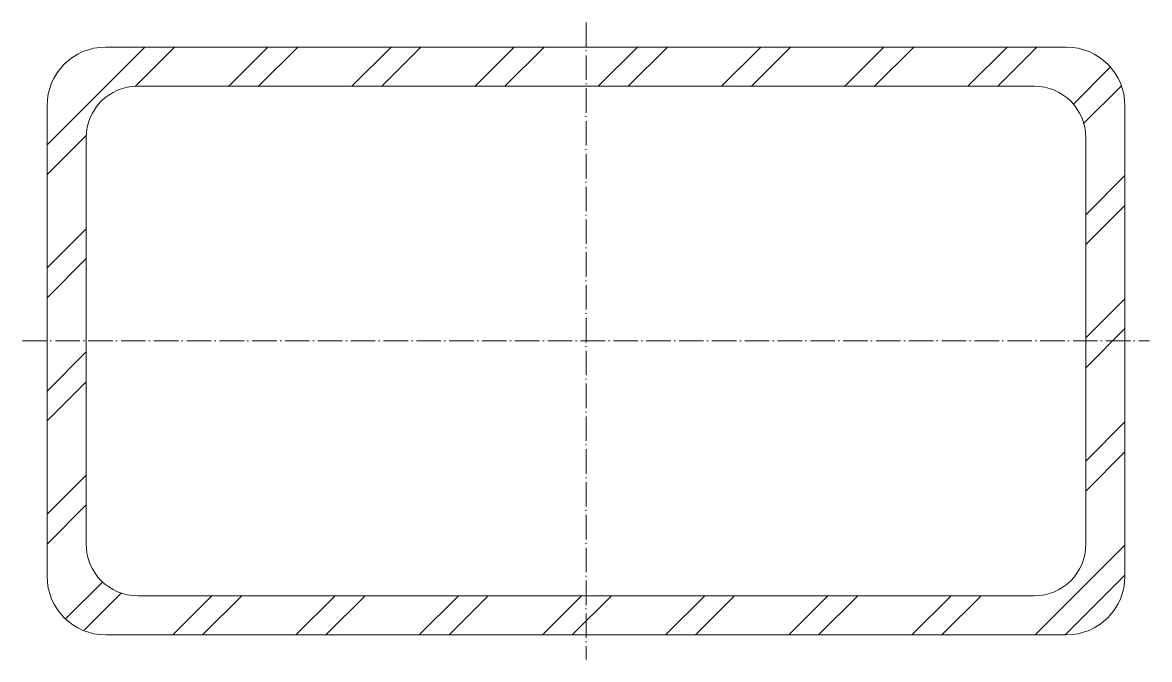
# Model space of a CAD drawing. Header units: metres. Extents: x -115 to 115, y -65 to 65.
import ezdxf

# ---------------------------------------------------------------- set-up
doc = ezdxf.new("R2010")
doc.units = ezdxf.units.M
doc.linetypes.add('MV_hartlijn_staal', pattern=[6.6, 5, -0.8, 0, -0.8])
doc.layers.add('A-DETL-GENF', color=92, linetype='Continuous', lineweight=18)

# ---------------------------------------------------------------- blocks, each defined once
blk = doc.blocks.new('28 Staalprofielen- koker RHS-2d - K220_120_8-5067765-00_0 Basismaterialen')
at = {"layer": 'A-DETL-GENF', "lineweight": 13}
h = blk.add_hatch(dxfattribs=at)
h.set_pattern_fill('FP_319', color=256, style=0, pattern_type=2)
h.set_pattern_definition([(225, (-2010.263, -3525.843), (12.57236, -12.57236), []), (225, (-2010.263, -3544.893), (12.57236, -12.57236), [])])
h.paths.add_polyline_path([(98, 60), (-98, 60), (-101.11, 59.59), (-104, 58.39), (-106.49, 56.49), (-108.39, 54), (-109.59, 51.11), (-110, 48), (-110, -48), (-109.59, -51.11), (-108.39, -54), (-106.49, -56.49), (-104, -58.39), (-101.11, -59.59), (-98, -60), (98, -60), (101.11, -59.59), (104, -58.39), (106.49, -56.49), (108.39, -54), (109.59, -51.11), (110, -48), (110, 48), (109.59, 51.11), (108.39, 54), (106.49, 56.49), (104, 58.39), (101.11, 59.59)])
h.paths.add_polyline_path([(-30.17, 52), (91.5, 52), (94.22, 51.64), (96.75, 50.59), (98.92, 48.92), (100.59, 46.75), (101.64, 44.22), (102, 41.5), (102, -41.5), (101.64, -44.22), (100.59, -46.75), (98.92, -48.92), (96.75, -50.59), (94.22, -51.64), (91.5, -52), (-91.5, -52), (-94.22, -51.64), (-96.75, -50.59), (-98.92, -48.92), (-100.59, -46.75), (-101.64, -44.22), (-102, -41.5), (-102, 41.5), (-101.64, 44.22), (-100.59, 46.75), (-98.92, 48.92), (-96.75, 50.59), (-94.22, 51.64), (-91.5, 52)])
at = {"layer": 'A-DETL-GENF', "linetype": 'MV_hartlijn_staal', "lineweight": 13}
for p, q in [((0, 65), (0, -65)), ((-115, 0), (115, 0))]:
    blk.add_line(p, q, dxfattribs=at)
at = {"layer": 'A-DETL-GENF'}
for p, q in [((98, 60), (-98, 60)), ((98, 60), (-98, 60)), ((-91.5, 52), (91.5, 52)), ((91.5, 52), (-91.5, 52)), ((-110, 48), (-110, -48)), ((-110, 48), (-110, -48)), ((110, -48), (110, 48)), ((110, -48), (110, 48)), ((-102, -41.5), (-102, 41.5)), ((-102, 41.5), (-102, -41.5)), ((102, 41.5), (102, -41.5)), ((102, -41.5), (102, 41.5)), ((91.5, -52), (-91.5, -52)), ((-91.5, -52), (91.5, -52)), ((-98, -60), (98, -60)), ((-98, -60), (98, -60))]:
    blk.add_line(p, q, dxfattribs=at)
for centre, radius, start, end in [((-98, 48), 12, 90, 180), ((-98, 48), 12, 90, 180), ((98, 48), 12, 360, 90), ((98, 48), 12, 360, 90), ((-91.5, 41.5), 10.5, 90, 180), ((-91.5, 41.5), 10.5, 90, 180), ((91.5, 41.5), 10.5, 360, 90), ((91.5, 41.5), 10.5, 0, 90), ((-91.5, -41.5), 10.5, 180, 270), ((-91.5, -41.5), 10.5, 180, 270), ((91.5, -41.5), 10.5, 270, 0), ((91.5, -41.5), 10.5, 270, 0), ((-98, -48), 12, 180, 270), ((-98, -48), 12, 180, 270), ((98, -48), 12, 270, 0), ((98, -48), 12, 270, 0)]:
    blk.add_arc(centre, radius, start, end, dxfattribs=at)

msp = doc.modelspace()

# ---------------------------------------------------------------- block references
msp.add_blockref('28 Staalprofielen- koker RHS-2d - K220_120_8-5067765-00_0 Basismaterialen', (0, 0))

doc.saveas('drawing.dxf')
